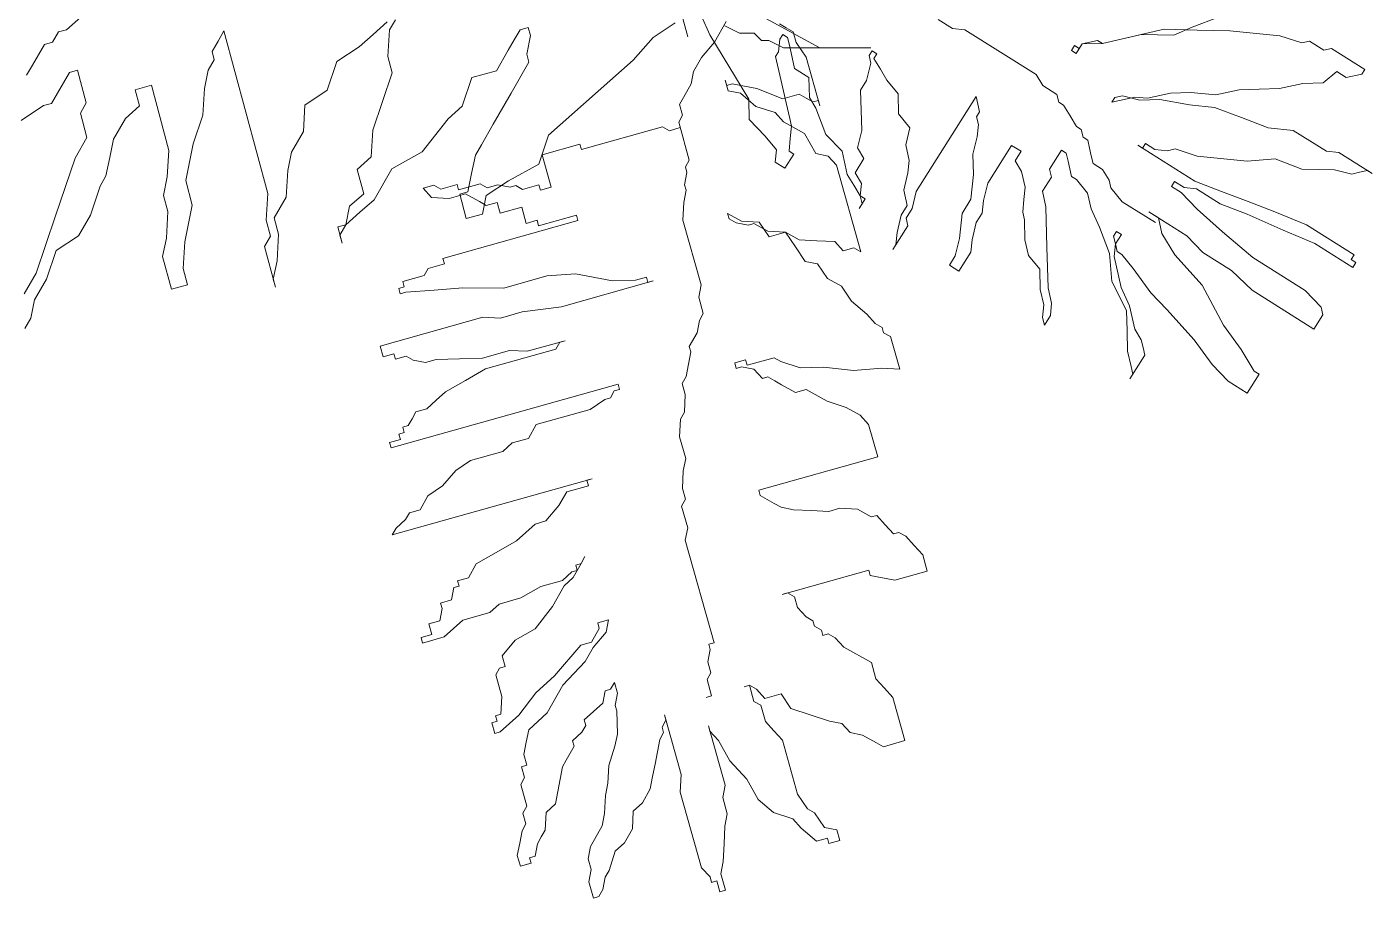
# Model space of a CAD drawing. Header units: millimetres. Extents: x -37049 to 129367, y 25385 to 90033.
# Drawn here: x 18137 to 19133, y 56180 to 56825 of the extents above; entities that cross this region are included whole.
import ezdxf

# ---------------------------------------------------------------- set-up
doc = ezdxf.new("R2010")
doc.units = ezdxf.units.MM
doc.header["$MEASUREMENT"] = 0
doc.layers.add('NCAY', color=3, linetype='Continuous', lineweight=13)

# ---------------------------------------------------------------- blocks, each defined once
blk = doc.blocks.new('A$C006502C1')
at = {"layer": 'NCAY', "color": 50}
for points in [[(838.79, 661.6), (898.21, 629.21), (936.02, 629.21), (871.2, 629.21), (860.4, 634.61), (854.99, 634.61), (849.59, 640.01), (838.79, 640.01), (827.98, 645.41)], [(800.47, 637.35), (792.37, 667.43)], [(307.17, 575.57), (323.61, 586.45), (329.62, 588.07), (338.43, 603.33), (342.83, 610.97), (348.84, 612.59), (355.32, 588.53), (350.92, 580.89), (355.77, 562.85), (346.97, 547.58), (332.61, 505.01), (325.43, 483.73), (318.24, 462.45), (309.44, 447.18)], [(309.9, 421.5), (314.3, 429.13), (317.08, 442.78), (325.88, 458.05), (333.06, 479.33), (349.5, 490.21), (358.3, 505.48), (365.48, 526.76), (369.88, 534.4), (372.67, 548.04), (375.45, 561.69), (384.25, 576.96), (394.67, 586.22), (391.43, 598.25), (403.47, 601.49), (416.42, 553.37), (415.25, 533.7), (412.47, 520.05), (415.71, 508.02), (414.55, 488.36), (411.76, 474.71), (418.24, 450.65), (430.28, 453.89), (427.04, 465.92), (428.2, 485.58), (433.77, 512.88), (428.91, 530.93), (434.48, 558.23), (441.66, 579.51), (442.82, 599.17), (445.6, 612.82), (450, 620.46), (448.38, 626.47), (452.79, 634.11), (457.19, 641.74), (489.56, 521.44), (488.39, 501.78), (491.63, 489.75), (487.23, 482.12), (495.32, 452.04), (493.7, 458.06), (496.48, 471.71), (497.65, 491.37), (494.41, 503.4), (503.21, 518.67), (504.38, 538.33), (507.16, 551.98), (515.96, 567.25), (517.12, 586.91), (533.56, 597.79), (540.74, 619.07), (557.18, 629.94), (567.6, 639.2), (578.02, 648.45)], [(584.04, 650.07), (579.64, 642.44), (578.47, 622.77), (581.71, 610.74), (567.35, 568.18), (566.18, 548.51), (555.76, 539.26), (560.62, 521.21), (550.2, 511.96), (547.42, 498.31), (541.4, 496.69), (544.64, 484.66), (543.02, 490.68), (547.42, 498.31), (557.84, 507.56), (568.26, 516.82), (581.46, 539.72), (603.91, 552.21), (623.14, 576.74), (633.55, 585.99), (640.74, 607.28), (658.79, 612.13), (667.6, 627.4), (672, 635.04), (676.4, 642.67), (682.42, 644.29), (684.03, 638.28), (681.25, 624.63), (682.87, 618.61), (669.67, 595.71), (656.47, 572.81), (647.67, 557.54), (643.27, 549.9), (640.48, 536.25), (637.7, 522.6), (631.68, 520.98), (636.54, 502.94), (648.58, 506.18), (651.36, 519.83), (667.8, 530.7), (690.25, 543.2), (697.44, 564.48), (759.95, 620), (774.77, 636.89), (791.21, 647.76)], [(351.17, 651.92), (340.75, 642.66), (334.73, 641.04), (330.33, 633.41), (324.31, 631.79), (319.91, 624.15), (315.51, 616.52), (311.11, 608.89)], [(1193.23, 652.02), (1173.83, 644.61), (1160.16, 638.5), (1135.94, 639.03), (1124.48, 636.43), (1107.3, 632.54), (1103.78, 634.75), (1098.05, 633.45), (1092.32, 632.15), (1090.11, 628.64), (1086.59, 630.85), (1084.38, 627.34), (1087.9, 625.12), (1092.32, 632.15), (1107.3, 632.54), (1153.13, 642.93), (1177.35, 642.4), (1201.57, 641.87), (1238.55, 638.2), (1254.83, 632.86), (1260.56, 634.16), (1271.1, 627.52), (1276.83, 628.82), (1301.45, 613.31), (1299.23, 609.8), (1287.77, 607.2), (1280.74, 611.63), (1270.59, 603.3), (1255.61, 602.92), (1238.43, 599.02), (1223.45, 598.64), (1208.48, 598.25), (1191.29, 594.36), (1172.8, 596.19), (1157.82, 595.8), (1140.64, 591.91), (1131.39, 592.82), (1119.93, 590.22), (1114.21, 588.92), (1116.42, 592.44), (1122.15, 593.74), (1134.91, 590.61), (1149.88, 590.99), (1171.89, 586.95), (1190.38, 585.12), (1210.17, 577.56), (1229.97, 570), (1248.46, 568.17), (1273.07, 552.67), (1282.31, 551.75), (1306.93, 536.25), (1303.41, 538.46), (1297.68, 537.16), (1291.95, 535.86), (1279.19, 538.99), (1254.97, 539.53), (1235.18, 547.08), (1214.48, 545.4), (1177.49, 549.06), (1161.22, 554.41), (1155.49, 553.11), (1146.24, 554.02), (1139.21, 558.45), (1137, 554.94), (1133.48, 557.15), (1175.67, 530.58), (1195.47, 523.02), (1215.26, 515.46), (1235.06, 507.9), (1258.36, 498.13), (1293.53, 475.98), (1291.31, 472.47), (1294.83, 470.26), (1292.62, 466.74), (1264.49, 484.46), (1241.18, 494.23), (1214.35, 506.22), (1194.56, 513.78), (1176.98, 524.85), (1167.73, 525.77), (1160.7, 530.2), (1158.49, 526.68), (1165.52, 522.25), (1177.37, 509.88), (1196.25, 493.08), (1218.65, 474.07), (1257.33, 449.71), (1269.18, 437.33), (1270.49, 431.61), (1263.85, 421.06), (1218.14, 449.85), (1202.77, 464.44), (1181.67, 477.73), (1169.82, 490.1), (1141.69, 507.81), (1148.73, 503.39), (1151.33, 491.93), (1160.97, 476.04), (1181.16, 453.51), (1196.92, 423.96), (1210.07, 405.86), (1219.71, 389.97), (1223.23, 387.76), (1214.37, 373.7), (1200.31, 382.56), (1188.46, 394.93), (1175.3, 413.03), (1155.12, 435.56), (1143.27, 447.93), (1130.11, 466.03), (1121.78, 476.19), (1118.26, 478.41), (1116.96, 484.13), (1121.38, 491.16), (1117.87, 493.38), (1115.65, 489.86), (1116.96, 484.13), (1116.05, 474.89), (1121.26, 451.98), (1127.38, 438.31), (1131.29, 421.12), (1136.11, 413.18), (1137.41, 407.45), (1138.72, 401.72), (1127.65, 384.16), (1129.86, 387.67), (1128.56, 393.4), (1125.96, 404.85), (1125.56, 419.82), (1125.17, 434.79), (1114.23, 456.41), (1112.53, 477.11), (1105.11, 496.51), (1098.98, 510.18), (1096.38, 521.63), (1088.04, 531.79), (1084.53, 534), (1081.92, 545.46), (1080.62, 551.19), (1077.1, 553.4), (1068.25, 539.35), (1069.55, 533.62), (1062.91, 523.08), (1065.52, 511.62), (1066.31, 481.68), (1066.7, 466.71), (1067.09, 451.74), (1069.7, 440.29), (1068.79, 431.04), (1064.36, 424.02), (1063.06, 429.75), (1063.97, 438.99), (1061.36, 450.44), (1060.97, 465.41), (1052.63, 475.57), (1050.03, 487.03), (1049.63, 502), (1048.33, 507.73), (1049.24, 516.97), (1050.15, 526.21), (1047.55, 537.67), (1042.73, 545.61), (1047.15, 552.64), (1040.12, 557.06), (1022.42, 528.96), (1019.29, 516.2), (1018.38, 506.96), (1013.96, 499.93), (1010.83, 487.17), (1009.92, 477.93), (1001.07, 463.88), (994.04, 468.31), (998.47, 475.33), (1001.59, 488.09), (1003.41, 506.57), (1010.05, 517.12), (1011.87, 535.6), (1011.47, 550.57), (1014.6, 563.32), (1015.51, 572.57), (1014.2, 578.29), (1016.42, 581.81), (1015.11, 587.54), (1013.81, 593.26), (969.55, 522.99), (966.43, 510.24), (962, 503.21), (963.31, 497.48), (952.24, 479.91), (954.45, 483.43), (955.36, 492.67), (958.49, 505.42), (962.91, 512.45), (960.31, 523.91), (963.43, 536.66), (964.34, 545.9), (961.73, 557.36), (964.86, 570.12), (956.52, 580.27), (956.13, 595.24), (947.79, 605.4), (942.97, 613.34), (938.15, 621.29), (940.37, 624.8), (936.85, 627.01), (934.64, 623.5), (935.94, 617.77), (932.82, 605.02), (928.39, 597.99), (929.18, 568.05), (926.05, 555.29), (930.87, 547.35), (924.24, 536.81), (929.05, 528.87), (928.14, 519.62), (931.66, 517.41), (927.23, 510.38), (929.45, 513.9), (928.14, 519.62), (923.33, 527.57), (918.51, 535.51), (914.6, 552.7), (902.75, 565.07), (895.32, 584.47), (890.5, 592.41), (890.11, 607.38), (879.56, 614.02), (876.95, 625.48), (875.65, 631.21), (874.35, 636.94), (870.83, 639.15), (868.62, 635.64), (867.71, 626.39), (865.49, 622.88), (869.4, 605.7), (873.31, 588.51), (875.92, 577.05), (877.22, 571.33), (876.31, 562.08), (875.4, 552.84), (878.92, 550.63), (872.28, 540.09), (865.25, 544.52), (866.16, 553.76), (857.82, 563.92), (845.97, 576.29), (845.58, 591.26), (816.66, 638.91), (810.54, 652.58)], [(985.81, 650.16), (996.35, 643.52), (1005.6, 642.6), (1058.34, 609.39), (1063.16, 601.44), (1073.71, 594.8), (1075.01, 589.07), (1078.53, 586.86), (1083.35, 578.91), (1088.17, 570.97), (1091.68, 568.76), (1092.98, 563.03), (1096.5, 560.81), (1097.8, 555.09), (1099.11, 549.36), (1100.41, 543.63), (1107.44, 539.2), (1112.26, 531.26), (1113.56, 525.53), (1121.9, 515.37), (1146.51, 499.87)], [(794.86, 570.16), (786.86, 567.91), (781.74, 570.79), (721.73, 553.92), (720.61, 557.92), (692.61, 550.05), (699.35, 526.06), (691.35, 523.81), (690.22, 527.81), (678.22, 524.44), (673.1, 527.31), (669.1, 526.19), (659.97, 527.94), (651.97, 525.69), (646.85, 528.56), (630.85, 524.06), (629.73, 528.06), (617.72, 524.69), (612.6, 527.56), (604.6, 525.31), (610.85, 518.44), (623.97, 517.82), (635.97, 521.19), (646.22, 515.44), (651.34, 512.57), (659.35, 514.82), (661.59, 506.82), (677.59, 511.32), (680.96, 499.33), (688.97, 501.58), (690.09, 497.58), (718.09, 505.45), (719.21, 501.45), (619.21, 473.34), (620.33, 469.35), (608.33, 465.97), (605.45, 460.85), (589.45, 456.35), (590.57, 452.36), (586.57, 451.23), (587.7, 447.23), (591.7, 448.36), (612.82, 449.98), (633.95, 451.61), (664.2, 451.48), (696.2, 460.48), (717.33, 462.1), (744.7, 456.85), (761.82, 457.35), (769.82, 459.6), (770.95, 455.6), (774.95, 456.73), (706.94, 437.62), (677.82, 433.74), (661.81, 429.25), (648.69, 429.87), (572.68, 408.51), (574.93, 400.51), (582.93, 402.76), (584.05, 398.76), (592.06, 401.01), (597.18, 398.14), (606.3, 396.39), (614.3, 398.64), (631.43, 399.14), (648.55, 399.64), (668.56, 405.26), (681.68, 404.64), (709.68, 412.51), (705.68, 411.38), (702.81, 406.26), (650.8, 391.64), (635.92, 383.15), (621.05, 374.65), (614.17, 368.41), (607.29, 362.16), (599.29, 359.91), (596.41, 354.79), (593.54, 349.67), (589.54, 348.54), (590.66, 344.55), (586.66, 343.42), (587.78, 339.42), (579.78, 337.18), (580.91, 333.18), (748.92, 380.4), (750.04, 376.4), (746.04, 375.28), (743.17, 370.16), (739.17, 369.03), (728.29, 361.66), (688.29, 350.42), (682.53, 340.17), (670.53, 336.8), (663.65, 330.55), (639.65, 323.81), (628.77, 316.44), (619.02, 305.07), (608.14, 297.7), (602.39, 287.45), (594.39, 285.21), (591.51, 280.08), (584.64, 273.84), (581.76, 268.72), (729.77, 310.32), (725.77, 309.19), (726.89, 305.19), (710.89, 300.7), (705.14, 290.45), (695.39, 279.08), (687.39, 276.84), (673.63, 264.34), (658.75, 255.85), (643.88, 247.35), (638.12, 237.11), (630.12, 234.86), (631.24, 230.86), (627.24, 229.74), (625.49, 220.62), (617.49, 218.37), (618.61, 214.37), (616.86, 205.25), (608.86, 203), (611.11, 195.01), (603.11, 192.76), (604.23, 188.76), (620.23, 193.26), (633.99, 205.75), (653.99, 211.37), (660.86, 217.62), (676.87, 222.12), (691.74, 230.61), (707.75, 235.11), (714.62, 241.36), (718.62, 242.48), (717.5, 246.48), (721.5, 247.6), (724.38, 252.73), (721.5, 247.6), (715.75, 237.36), (708.87, 231.11), (700.24, 215.75), (687.61, 199.26), (672.73, 190.76), (662.98, 179.39), (665.22, 171.4), (661.22, 170.27), (658.35, 165.15), (662.84, 149.16), (662.21, 136.04), (658.21, 134.92), (659.33, 130.92), (655.33, 129.8), (657.58, 121.8), (661.58, 122.93), (668.46, 129.17), (675.34, 135.42), (687.97, 151.91), (701.72, 164.4), (721.23, 187.14), (729.23, 189.39), (734.98, 199.63), (733.86, 203.63), (741.86, 205.88), (740.11, 196.76), (730.35, 185.39), (724.6, 175.15), (707.97, 157.53), (696.46, 137.04), (682.71, 124.55), (680.95, 115.43), (679.2, 106.31), (681.45, 98.32), (677.45, 97.19), (679.69, 89.2), (676.82, 84.08), (681.31, 68.08), (678.43, 62.96), (680.68, 54.97), (677.8, 49.85), (676.05, 40.73), (674.3, 31.61), (676.55, 23.61), (684.55, 25.86), (683.42, 29.86), (687.42, 30.98), (689.18, 40.1), (692.05, 45.22), (694.93, 50.35), (695.56, 63.46), (702.44, 69.71), (704.19, 78.83), (707.7, 97.07), (710.57, 102.19), (716.33, 112.43), (715.2, 116.43), (722.08, 122.68), (724.96, 127.8), (723.83, 131.8), (730.71, 138.04), (737.59, 144.29), (739.34, 153.41), (743.34, 154.53), (746.22, 159.66), (748.47, 151.66), (746.71, 142.54), (747.84, 138.54), (748.33, 121.43), (746.58, 112.31), (741.95, 98.07), (741.32, 84.95), (739.56, 75.83), (738.93, 62.71), (737.18, 53.59), (731.43, 43.35), (728.55, 38.23), (726.8, 29.11), (729.04, 21.11), (727.29, 11.99), (730.66, 0), (734.66, 1.12), (737.54, 6.25), (739.29, 15.37), (742.17, 20.49), (746.8, 34.73), (753.68, 40.98), (759.43, 51.22), (760.06, 64.34), (766.94, 70.58), (772.69, 80.83), (774.44, 89.95), (776.2, 99.07), (777.95, 108.19), (779.7, 117.31), (782.58, 122.43), (781.46, 126.42), (784.33, 131.55), (783.21, 135.54), (795.57, 91.57), (794.94, 78.45), (810.67, 22.49), (816.92, 15.62), (818.04, 11.62), (822.04, 12.74), (824.29, 4.75), (828.29, 5.87), (824.92, 17.86), (826.67, 26.98), (827.3, 40.1), (827.93, 53.22), (829.68, 62.34), (826.31, 74.33), (828.06, 83.45), (815.71, 127.42), (816.83, 123.43), (823.08, 116.56), (831.57, 101.69), (844.07, 87.95), (852.56, 73.08), (863.93, 63.34), (878.18, 58.72), (884.43, 51.84), (895.8, 42.1), (903.8, 44.35), (904.92, 40.35), (912.92, 42.6), (910.68, 50.59), (901.55, 52.34), (894.18, 63.21), (889.06, 66.09), (881.69, 76.95), (870.45, 116.93), (864.2, 123.8), (857.96, 130.67), (854.59, 142.67), (849.46, 145.54), (846.09, 157.53), (842.09, 156.41), (846.09, 157.53), (851.22, 154.66), (857.46, 147.79), (869.46, 151.16), (876.83, 140.29), (891.08, 135.67), (905.33, 131.05), (914.46, 129.3), (920.7, 122.43), (929.83, 120.68), (940.07, 114.93), (945.2, 112.06), (961.2, 116.56), (952.21, 148.54), (945.96, 155.41), (939.72, 162.28), (936.35, 174.27), (915.85, 185.76), (909.6, 192.64), (904.48, 195.51), (900.48, 194.38), (899.35, 198.38), (894.23, 201.26), (893.11, 205.25), (887.98, 208.13), (881.74, 215), (879.49, 222.99), (874.36, 225.87), (870.36, 224.74), (934.37, 242.73), (935.49, 238.73), (944.62, 236.98), (953.74, 235.24), (977.74, 241.98), (974.37, 253.97), (968.13, 260.85), (961.88, 267.72), (956.75, 270.59), (952.75, 269.47), (946.51, 276.34), (940.26, 283.21), (936.26, 282.08), (926.01, 287.83), (912.89, 288.45), (904.89, 286.21), (891.76, 286.83), (878.64, 287.45), (869.51, 289.2), (864.39, 292.08), (859.26, 294.95), (854.14, 297.82), (853.02, 301.82), (941.02, 326.56), (934.28, 350.54), (928.04, 357.41), (917.79, 363.16), (903.54, 367.78), (888.17, 376.4), (880.17, 374.15), (869.92, 379.9), (864.8, 382.77), (859.67, 385.65), (855.67, 384.52), (849.42, 391.39), (840.3, 393.14), (836.3, 392.02), (835.18, 396.01), (843.18, 398.26), (844.3, 394.27), (864.3, 399.89), (869.43, 397.01), (883.67, 392.39), (900.8, 392.89), (923.05, 390.52), (944.17, 392.14), (957.3, 391.52), (950.56, 415.5), (945.43, 418.38), (944.31, 422.37), (939.19, 425.25), (932.94, 432.12), (921.57, 441.86), (914.2, 452.73), (903.95, 458.48), (896.58, 469.35), (887.45, 471.1), (880.08, 481.96), (872.71, 492.83), (860.71, 489.46), (853.34, 500.33), (840.21, 500.95), (829.97, 506.7), (831.09, 502.7), (836.21, 499.83), (845.34, 498.08), (849.34, 499.2), (859.59, 493.46), (872.71, 492.83), (882.96, 487.09), (896.08, 486.46), (909.21, 485.84), (915.45, 478.97), (923.46, 481.21), (928.58, 478.34), (910.6, 542.3), (904.35, 549.17), (895.23, 550.92), (886.74, 565.79), (871.36, 574.41), (865.12, 581.28), (850.87, 585.9), (839.5, 595.65), (830.37, 597.4), (828.13, 605.39), (829.25, 601.39), (833.25, 602.52), (842.37, 600.77), (851.5, 599.02), (870.87, 591.52), (882.87, 594.9), (888, 592.02), (893.12, 589.15), (897.12, 590.27), (898.24, 586.28), (888.13, 622.26), (880.76, 633.12), (878.51, 641.12), (873.39, 643.99), (868.26, 646.87)], [(828.89, 648.74), (820.26, 633.37), (810.51, 622.01), (804.75, 611.76), (803, 602.64), (797.25, 592.4), (794.37, 587.28), (796.62, 579.28), (793.74, 574.16), (801.6, 546.18), (798.73, 541.05), (799.85, 537.06), (798.1, 527.94), (799.22, 523.94), (797.47, 514.82), (796.84, 501.7), (810.32, 453.73), (808.57, 444.61), (811.94, 432.62), (809.06, 427.5), (807.31, 418.38), (801.56, 408.13), (802.68, 404.14), (800.93, 395.02), (799.17, 385.9), (796.3, 380.77), (798.54, 372.78), (797.91, 359.66), (795.04, 354.54), (794.41, 341.42), (798.9, 325.43), (797.15, 316.31), (796.52, 303.2), (798.77, 295.2), (795.89, 290.08), (800.38, 274.09), (798.63, 264.97), (819.98, 189.01), (815.98, 187.89), (817.1, 183.89), (815.35, 174.77), (817.59, 166.78), (814.72, 161.65), (818.09, 149.66), (814.09, 148.54)]]:
    blk.add_lwpolyline(points, dxfattribs=at)

msp = doc.modelspace()

# ---------------------------------------------------------------- block references
at = {"layer": 'NCAY', "ltscale": 30}
msp.add_blockref('A$C006502C1', (17825.94, 56179.97), dxfattribs=at)

doc.saveas('drawing.dxf')
